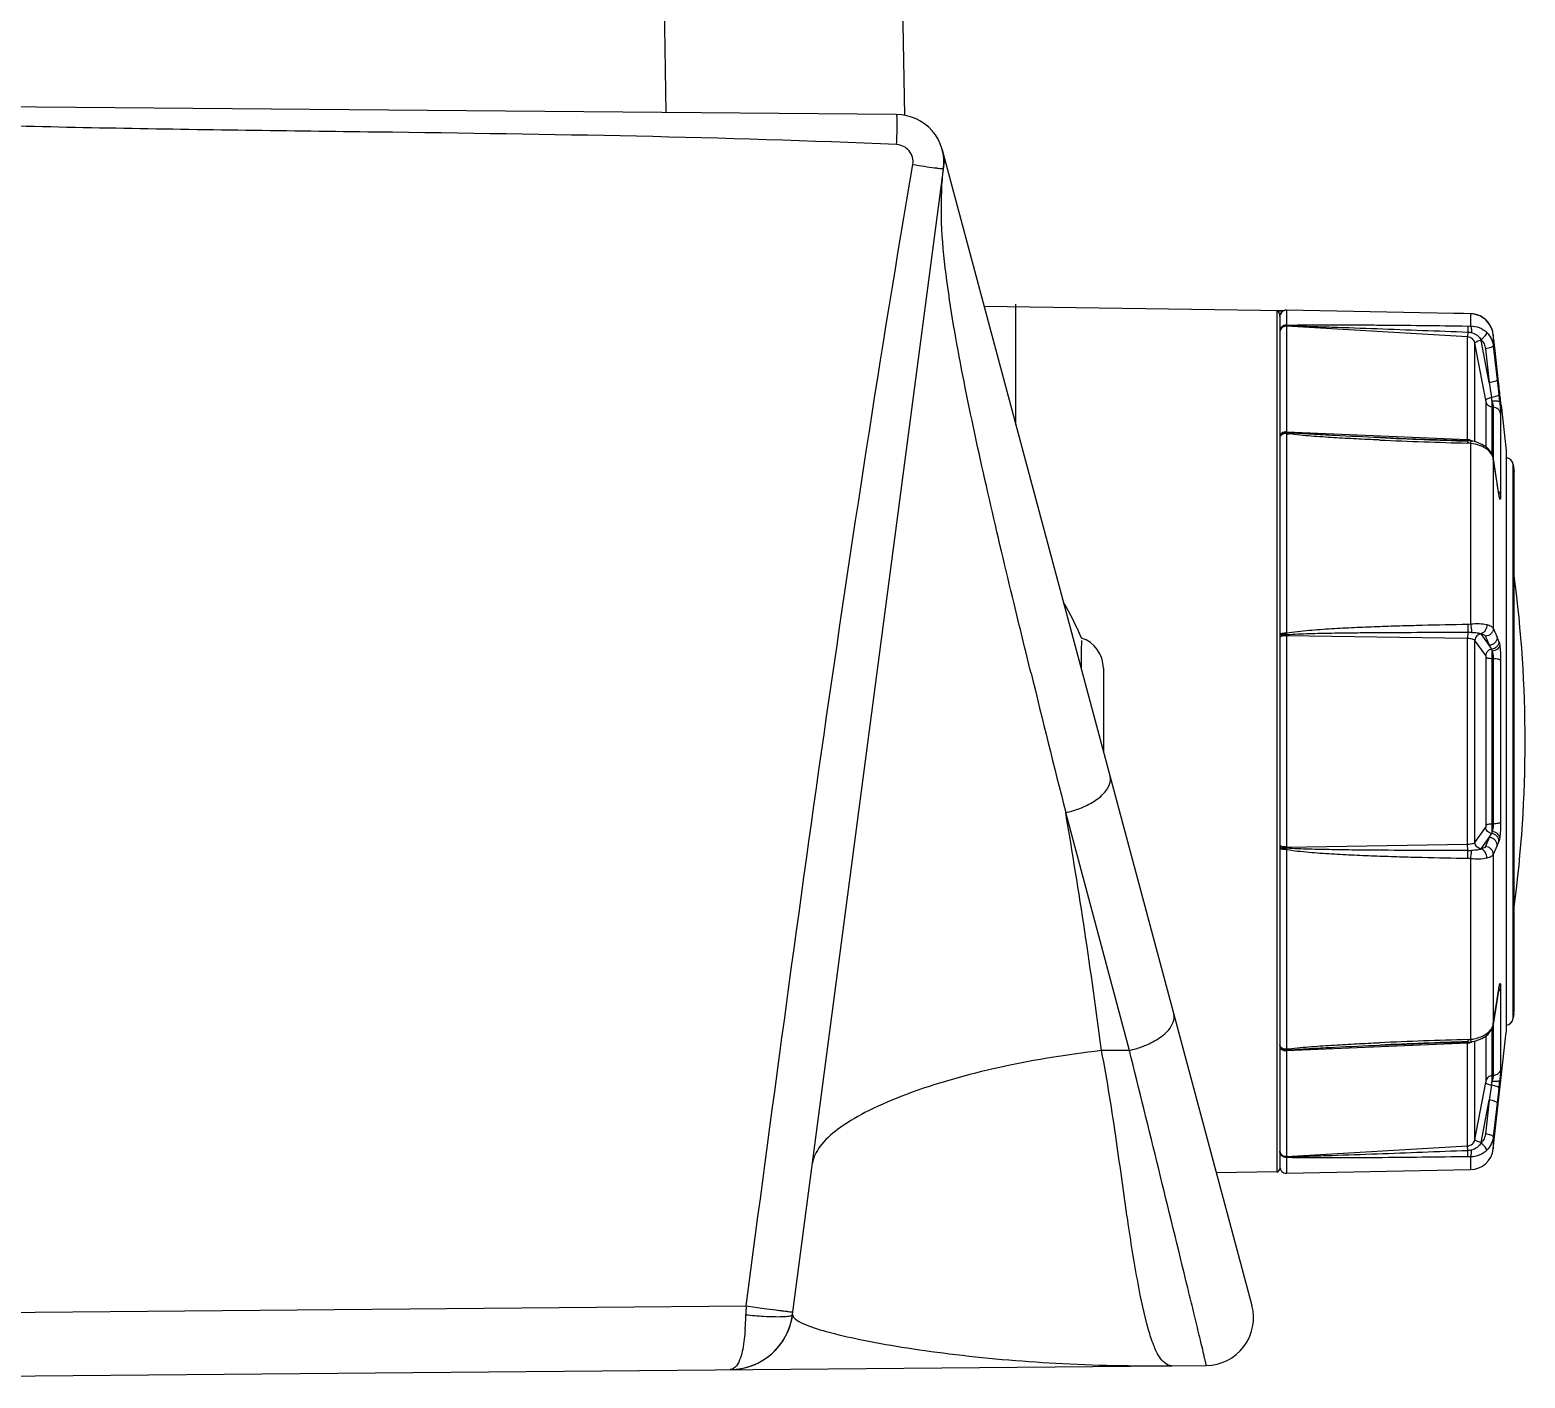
# Model space of a CAD drawing. Header units: millimetres. Extents: x -1319 to 3519, y -1539 to 2345.
# Drawn here: x 2266 to 2360, y -162.7 to -77.9 of the extents above; entities that cross this region are included whole.
import ezdxf

# ---------------------------------------------------------------- set-up
doc = ezdxf.new("R2010")
doc.units = ezdxf.units.MM
doc.header["$LTSCALE"] = 65.395
doc.layers.get('0').update_dxf_attribs({"linetype": 'CONTINUOUS'})

msp = doc.modelspace()

# ---------------------------------------------------------------- linework, layer by layer
at = {"linetype": 'Continuous'}
for p, q in [((2305.852, -76.373), (2305.969, -83.076)), ((2320.852, -76.35), (2320.973, -83.266)), ((2320.481, -83.202), (2254.988, -82.631)), ((2323.353, -85.426), (2342.829, -158.113)), ((2313.94, -158.673), (2323.507, -86.002)), ((2344.814, -95.553), (2325.992, -95.277)), ((2327.988, -102.723), (2327.988, -95.138)), ((2344.389, -95.586), (2344.391, -149.714)), ((2344.588, -95.786), (2344.588, -149.514)), ((2356.581, -95.731), (2344.996, -95.508)), ((2356.581, -95.731), (2344.996, -95.508)), ((2344.996, -95.508), (2344.996, -96.454)), ((2344.996, -95.508), (2344.996, -95.508)), ((2356.116, -95.719), (2355.541, -95.711)), ((2356.116, -95.722), (2356.116, -95.719)), ((2356.85, -95.761), (2356.581, -95.731)), ((2356.581, -95.731), (2356.581, -96.501)), ((2356.581, -95.731), (2356.581, -95.731)), ((2357.03, -95.824), (2356.843, -95.76)), ((2357.222, -95.892), (2356.85, -95.761)), ((2357.547, -96.118), (2357.222, -95.892)), ((2357.491, -96.078), (2357.233, -95.901)), ((2345.012, -96.488), (2345.012, -96.514)), ((2356.398, -97.187), (2345.012, -96.514)), ((2345.012, -96.514), (2345.012, -103.159)), ((2357.8, -96.423), (2357.547, -96.118)), ((2357.962, -96.784), (2357.8, -96.423)), ((2357.994, -96.916), (2357.962, -96.784)), ((2356.398, -103.651), (2356.398, -97.187)), ((2356.859, -103.786), (2356.859, -97.583)), ((2357.547, -101.166), (2356.859, -97.583)), ((2357.762, -100.064), (2357.253, -97.409)), ((2358.014, -97.04), (2357.994, -96.916)), ((2358.014, -97.04), (2358.014, -97.747)), ((2358.126, -98.052), (2358.014, -97.04)), ((2358.014, -97.747), (2358.259, -99.881)), ((2358.068, -97.529), (2358.078, -97.528)), ((2358.171, -98.456), (2358.078, -97.528)), ((2357.517, -97.93), (2357.762, -100.064)), ((2358.237, -99.051), (2358.126, -98.052)), ((2358.346, -100.037), (2358.237, -99.051)), ((2357.762, -100.064), (2357.909, -100.999)), ((2358.259, -99.881), (2358.367, -100.823)), ((2358.354, -100.109), (2358.346, -100.037)), ((2358.383, -100.369), (2358.354, -100.109)), ((2358.391, -100.44), (2358.383, -100.369)), ((2358.418, -100.681), (2358.391, -100.44)), ((2357.565, -104.115), (2357.565, -101.29)), ((2358.433, -100.812), (2358.418, -100.681)), ((2358.45, -100.954), (2358.433, -100.812)), ((2358.462, -101.064), (2358.45, -100.954)), ((2358.476, -101.18), (2358.462, -101.064)), ((2358.488, -101.284), (2358.476, -101.18)), ((2358.496, -101.348), (2358.488, -101.284)), ((2358.507, -101.441), (2358.496, -101.348)), ((2358.512, -101.487), (2358.507, -101.441)), ((2358.512, -101.487), (2358.828, -104.331)), ((2358.012, -101.608), (2357.933, -101.603)), ((2357.933, -104.588), (2357.933, -101.603)), ((2358.012, -101.608), (2358.012, -104.833)), ((2358.477, -102.034), (2358.477, -107.123)), ((2344.996, -103.264), (2344.996, -115.821)), ((2345.012, -103.159), (2356.398, -103.651)), ((2350.866, -103.675), (2350.817, -103.673)), ((2352.511, -103.591), (2350.872, -103.525)), ((2356.407, -103.872), (2356.412, -103.721)), ((2356.43, -103.72), (2356.412, -103.72)), ((2356.412, -103.721), (2356.412, -103.72)), ((2356.581, -103.887), (2356.581, -115.246)), ((2356.636, -103.739), (2356.636, -103.739)), ((2357.54, -104.093), (2357.539, -104.093)), ((2357.689, -104.219), (2357.539, -104.093)), ((2358.828, -104.331), (2358.828, -140.931)), ((2358.01, -104.824), (2357.982, -104.697)), ((2358.017, -104.863), (2358.01, -104.824)), ((2358.014, -104.864), (2358.011, -104.824)), ((2358.014, -104.864), (2358.014, -115.514)), ((2358.253, -106.387), (2358.014, -104.864)), ((2358.364, -107.073), (2358.017, -104.863)), ((2359.272, -105.22), (2359.311, -105.534)), ((2359.272, -140.042), (2359.272, -105.22)), ((2359.311, -105.534), (2359.318, -105.656)), ((2359.311, -139.727), (2359.311, -105.534)), ((2359.318, -139.605), (2359.318, -105.656)), ((2358.259, -106.426), (2358.253, -106.387)), ((2358.259, -106.426), (2358.256, -106.387)), ((2358.361, -107.074), (2358.259, -106.426)), ((2358.367, -107.113), (2358.361, -107.074)), ((2358.372, -107.124), (2358.364, -107.073)), ((2358.367, -107.113), (2358.364, -107.073)), ((2358.395, -107.234), (2358.395, -107.233)), ((2358.419, -107.357), (2358.395, -107.234)), ((2358.014, -115.514), (2358.259, -116.086)), ((2356.398, -116.166), (2345.012, -115.986)), ((2345.012, -115.986), (2345.012, -129.275)), ((2356.398, -129.095), (2356.398, -116.166)), ((2356.859, -128.985), (2356.859, -116.277)), ((2357.547, -117.237), (2356.859, -116.277)), ((2357.762, -116.584), (2357.253, -115.873)), ((2357.517, -116.012), (2357.762, -116.584)), ((2357.565, -127.904), (2357.565, -117.357)), ((2358.012, -117.436), (2357.933, -117.435)), ((2357.933, -127.827), (2357.933, -117.435)), ((2358.012, -117.436), (2358.012, -127.826)), ((2358.477, -117.541), (2358.477, -127.72)), ((2333.488, -118.031), (2333.488, -123.252)), ((2335.124, -142.068), (2331.118, -127.115)), ((2357.933, -127.827), (2358.012, -127.826)), ((2356.859, -128.985), (2357.547, -128.025)), ((2357.253, -129.389), (2357.762, -128.677)), ((2357.762, -128.677), (2357.517, -129.249)), ((2344.996, -129.441), (2344.996, -141.998)), ((2345.012, -129.275), (2356.398, -129.095)), ((2358.259, -129.176), (2358.014, -129.748)), ((2358.014, -129.748), (2358.014, -140.398)), ((2356.581, -130.016), (2356.581, -141.375)), ((2358.364, -138.188), (2358.01, -140.437)), ((2358.259, -138.835), (2358.361, -138.188)), ((2358.361, -138.188), (2358.367, -138.148)), ((2358.364, -138.188), (2358.375, -138.125)), ((2358.367, -138.148), (2358.364, -138.188)), ((2358.375, -138.125), (2358.387, -138.063)), ((2358.387, -138.063), (2358.391, -138.042)), ((2358.391, -138.042), (2358.395, -138.028)), ((2358.419, -137.904), (2358.395, -138.028)), ((2358.477, -138.138), (2358.477, -143.228)), ((2358.014, -140.398), (2358.253, -138.874)), ((2358.253, -138.874), (2358.259, -138.835)), ((2358.259, -138.835), (2358.256, -138.875)), ((2359.311, -139.727), (2359.272, -140.042)), ((2359.272, -140.042), (2359.311, -139.727)), ((2359.311, -139.727), (2359.318, -139.605)), ((2357.539, -141.168), (2357.681, -141.05)), ((2357.933, -143.659), (2357.933, -140.674)), ((2357.979, -140.575), (2358.01, -140.437)), ((2358.014, -140.398), (2358.011, -140.437)), ((2358.012, -140.429), (2358.012, -143.654)), ((2358.014, -148.263), (2358.828, -140.931)), ((2356.398, -141.61), (2345.012, -142.103)), ((2354.43, -141.602), (2356.412, -141.542)), ((2356.398, -148.074), (2356.398, -141.61)), ((2356.407, -141.39), (2356.412, -141.541)), ((2356.412, -141.541), (2356.412, -141.542)), ((2356.636, -141.523), (2356.636, -141.523)), ((2356.859, -147.679), (2356.859, -141.476)), ((2357.54, -141.168), (2357.539, -141.168)), ((2357.565, -143.972), (2357.565, -141.147)), ((2335.124, -142.068), (2333.37, -142.083)), ((2345.012, -142.103), (2345.012, -148.747)), ((2357.933, -143.659), (2358.012, -143.654)), ((2356.859, -147.679), (2357.547, -144.095)), ((2357.909, -144.263), (2357.762, -145.197)), ((2358.367, -144.438), (2358.259, -145.38)), ((2357.253, -147.853), (2357.762, -145.197)), ((2357.762, -145.197), (2357.517, -147.332)), ((2358.259, -145.38), (2358.014, -147.515)), ((2358.014, -147.515), (2358.014, -148.263)), ((2345.012, -148.747), (2356.398, -148.074)), ((2344.996, -148.807), (2344.996, -149.793)), ((2345.012, -148.747), (2345.012, -148.773)), ((2356.581, -148.76), (2356.581, -149.57)), ((2344.391, -149.714), (2340.594, -149.77)), ((2344.996, -149.793), (2356.581, -149.57)), ((2254.988, -158.631), (2311.011, -158.142)), ((2311.011, -158.142), (2312.141, -158.294)), ((2249.106, -162.682), (2339.957, -161.889))]:
    msp.add_line(p, q, dxfattribs=at)
for points in [[(2356.412, -103.72), (2354.437, -103.659), (2352.511, -103.591)], [(2356.636, -103.739), (2356.586, -103.733), (2356.43, -103.72)], [(2357.54, -104.093), (2357.298, -103.947), (2356.921, -103.799), (2356.636, -103.739)], [(2357.982, -104.697), (2357.87, -104.445), (2357.689, -104.219)], [(2358.395, -107.234), (2358.396, -107.236), (2358.392, -107.222), (2358.384, -107.184), (2358.372, -107.124)], [(2357.681, -141.05), (2357.864, -140.825), (2357.979, -140.575)], [(2350.872, -141.736), (2352.508, -141.67), (2354.43, -141.602)], [(2356.412, -141.542), (2356.576, -141.53), (2356.636, -141.523)], [(2356.636, -141.523), (2356.913, -141.465), (2357.29, -141.319), (2357.54, -141.168)]]:
    msp.add_lwpolyline(points, dxfattribs=at)
for centre, radius, start, end in [((2320.455, -86.202), 3, 352.5, 89.5), ((2344.99, -95.908), 0.402, 162.74177, 179.93418), ((2344.984, -95.907), 0.396, 159.41526, 162.70874), ((2344.987, -95.908), 0.399, 152.95042, 159.40912), ((2344.988, -95.908), 0.4, 88.90705, 157.6473), ((2344.988, -95.909), 0.4, 138.28024, 152.924), ((2344.99, -95.91), 0.402, 130.58136, 138.2426), ((2344.989, -95.909), 0.401, 116.23773, 130.54715), ((2344.988, -95.909), 0.401, 109.08455, 116.21243), ((2344.989, -95.912), 0.404, 90.99036, 109.00729), ((2344.988, -95.904), 0.396, 88.90326, 90.94922), ((2356.087, -97.719), 2, 88.623, 89.16), ((2356.552, -97.207), 1.476, 77.01472, 88.86851), ((2356.554, -97.195), 1.464, 75.14709, 77.00651), ((2356.553, -97.199), 1.468, 67.86364, 75.13791), ((2356.552, -97.201), 1.47, 62.34297, 67.86443), ((2356.554, -97.197), 1.465, 61.36847, 62.33999), ((2356.549, -97.205), 1.475, 50.12136, 61.3517), ((2344.957, -96.899), 0.369, 170.97846, 179.96303), ((2344.965, -96.9), 0.377, 155.8915, 170.98408), ((2356.555, -97.198), 1.466, 47.69542, 50.11169), ((2356.547, -97.205), 1.477, 33.87741, 47.66619), ((2356.555, -97.199), 1.466, 33.10228, 33.85525), ((2356.551, -97.202), 1.471, 20.09189, 33.09985), ((2356.555, -97.2), 1.468, 17.92459, 20.08039), ((2356.543, -97.204), 1.479, 11.2198, 17.92031), ((2356.425, -97.568), 0.842, 10.85821, 12.99056), ((2356.09, -97.728), 1.998, 7.18272, 8.32547), ((2356.087, -97.719), 2, 5.71059, 7.87751), ((2356.098, -97.727), 1.99, 5.71748, 7.18299), ((2341.65, -103.011), 16.383, 6.20936, 7.05606), ((2321.64, -105.038), 36.968, 5.79961, 6.54631), ((2344.827, -103.561), 0.241, 149.53921, 153.20386), ((2346.047, -97.031), 6.321, 260.42527, 261.91243), ((2346.37, -89.375), 13.896, 264.39233, 265.05816), ((2366.95, 270.883), 374.903, 267.54115, 268.38851), ((2387.58, 752.502), 856.814, 267.544641, 267.915312), ((2356.368, -104.356), 0.705, 85.67699, 87.55783), ((2356.37, -104.341), 0.69, 76.82243, 85.72558), ((2357.281, -104.98), 0.742, 9.002, 11.91276), ((2358.776, -105.281), 0.5, 7, 83.86648), ((2360.287, -106.859), 1.935, 191.29801, 191.96409), ((2280.014, -122.631), 80, 352.52774, 7.47226), ((2313.691, -123.938), 20, 22.97845, 30.14845), ((2527.114, -118.407), 195.023, 179.37407, 179.89023), ((2331.488, -118.031), 2, 0, 72.02655), ((2334.902, -117.623), 10.254, 9.59235, 10.1235), ((2338.517, -115.993), 6.496, 0.05615, 0.68877), ((2356.239, -141.931), 26.161, 89.09992, 89.62285), ((2357.158, -115.941), 0.117, 35.6777, 40.80749), ((2297.683, -151.883), 69.681, 30.19636, 30.4359), ((2325.063, -130.332), 36.124, 22.7877, 23.22678), ((4301.79, 367.569), 2031.812, 193.836357, 194.091388), ((2329.843, -121.248), 6.003, 282.25524, 289.89333), ((2297.682, -93.378), 69.682, 329.5641, 329.80364), ((2335.037, -127.662), 10.117, 349.87256, 350.41091), ((2338.521, -129.269), 6.492, 359.31115, 359.94413), ((2356.244, -103.737), 25.754, 270.3734, 270.90459), ((2357.158, -129.321), 0.117, 319.19312, 324.32542), ((2325.065, -114.93), 36.122, 336.77321, 337.21232), ((2360.838, -138.511), 2.496, 169.13491, 169.29316), ((2358.776, -139.981), 0.5, 276.13351, 353), ((2357.281, -140.282), 0.742, 348.08759, 350.998), ((2333.85, -136.201), 6.003, 282.25523, 289.89333), ((2333.903, -136.345), 5.85, 289.88361, 291.02997), ((2344.827, -141.701), 0.241, 206.79615, 210.46088), ((2346.058, -148.301), 6.393, 98.02827, 99.56938), ((2366.938, -515.762), 374.521, 91.61117, 92.4613), ((2387.58, -997.773), 856.824, 92.084691, 92.455361), ((2356.368, -140.906), 0.705, 272.44218, 274.32724), ((2356.37, -140.92), 0.69, 274.27792, 283.23423), ((-2109.536, -1242.186), 4578.784, 13.709688, 13.902147), ((2346.158, -153.677), 11.677, 95.37637, 95.63318), ((2346.512, -157.458), 15.474, 94.93259, 95.36733), ((2341.638, -142.249), 16.395, 352.94424, 353.79032), ((2321.374, -140.195), 37.236, 353.45638, 354.19771), ((2344.956, -148.363), 0.368, 180.02924, 187.95395), ((2344.966, -148.361), 0.378, 187.96203, 204.10399), ((2356.553, -148.101), 1.47, 271.1, 353.66101), ((2356.425, -147.694), 0.842, 347.00987, 349.14293), ((2344.388, -149.514), 0.2, 270.84, 360), ((2344.988, -149.393), 0.4, 180, 271.1), ((2309.974, -158.151), 4, 270.50067, 352.50041), ((2293.046, -158.342), 17.955, 355.83038, 358.86259), ((2409.654, -160.85), 98.68, 178.4277, 178.75093), ((2313.527, -134.805), 24.027, 263.9555, 266.63222), ((2309.974, -158.151), 4, 325.63324, 352.49955), ((1705.913, -312.205), 651.632, 13.509169, 13.627901), ((2339.931, -158.889), 3, 270.5, 15), ((2309.974, -158.151), 4, 299.1408, 323.85089), ((2309.974, -158.151), 4, 270.49445, 296.87306)]:
    msp.add_arc(centre, radius, start, end, dxfattribs=at)
for points, knots in [([(2320.481, -85.095), (2309.574, -84.605), (2293.194, -84.368), (2271.36, -84.104), (2260.444, -83.826), (2254.988, -83.648)], [0, 0, 0, 0, 0.499991, 0.749995, 1, 1, 1, 1]), ([(2320.481, -85.095), (2320.492, -84.854), (2320.508, -84.409), (2320.519, -83.88), (2320.514, -83.545), (2320.512, -83.361), (2320.497, -83.275), (2320.494, -83.202), (2320.481, -83.202)], [0, 0, 0, 0, 0.381876, 0.705599, 0.829649, 0.922064, 0.979158, 1, 1, 1, 1]), ([(2321.501, -86.338), (2321.551, -86.048), (2321.38, -85.395), (2320.775, -85.108), (2320.481, -85.095)], [0, 0, 0, 0, 0.499548, 1, 1, 1, 1]), ([(2311.011, -158.142), (2312.605, -146.152), (2315.797, -122.174), (2319.47, -98.261), (2321.501, -86.338)], [0, 0, 0, 0, 0.500004, 1, 1, 1, 1]), ([(2321.501, -86.338), (2321.746, -86.379), (2322.198, -86.452), (2322.736, -86.534), (2323.077, -86.574), (2323.266, -86.6), (2323.352, -86.594), (2323.427, -86.607), (2323.429, -86.594)], [0, 0, 0, 0, 0.382833, 0.706694, 0.830644, 0.922895, 0.979754, 1, 1, 1, 1]), ([(2324.881, -100.791), (2324.455, -98.689), (2323.671, -94.462), (2323.221, -90.149), (2323.315, -87.991)], [0, 0, 0, 0, 0.498302, 1, 1, 1, 1]), ([(2344.588, -95.786), (2344.588, -95.735), (2344.545, -95.629), (2344.439, -95.587), (2344.388, -95.587)], [0, 0, 0, 0, 0.499676, 1, 1, 1, 1]), ([(2344.8, -95.562), (2344.738, -95.562), (2344.631, -95.562), (2344.502, -95.566), (2344.426, -95.571), (2344.397, -95.578), (2344.389, -95.584), (2344.389, -95.586)], [0, 0, 0, 0, 0.448555, 0.769137, 0.94464, 0.981385, 1, 1, 1, 1]), ([(2344.588, -95.786), (2344.588, -95.784), (2344.601, -95.79), (2344.604, -95.794), (2344.609, -95.797)], [0, 0, 0, 0, 0.225689, 1, 1, 1, 1]), ([(2344.996, -96.454), (2344.943, -96.453), (2344.837, -96.471), (2344.701, -96.556), (2344.61, -96.685), (2344.588, -96.789), (2344.588, -96.839)], [0, 0, 0, 0, 0.25425, 0.506075, 0.754329, 1, 1, 1, 1]), ([(2345.012, -96.488), (2344.908, -96.483), (2344.741, -96.534), (2344.612, -96.697), (2344.588, -96.798), (2344.588, -96.846)], [0, 0, 0, 0, 0.51365, 0.760914, 1, 1, 1, 1]), ([(2345.012, -96.514), (2344.932, -96.51), (2344.767, -96.548), (2344.653, -96.674), (2344.621, -96.746)], [0, 0, 0, 0, 0.50497, 1, 1, 1, 1]), ([(2344.996, -96.454), (2345.231, -96.444), (2345.703, -96.436), (2346.65, -96.426), (2347.837, -96.425), (2349.264, -96.43), (2351.168, -96.443), (2353.549, -96.466), (2355.455, -96.49), (2356.407, -96.503)], [0, 0, 0, 0, 0.061822, 0.124085, 0.248955, 0.374003, 0.499133, 0.749521, 1, 1, 1, 1]), ([(2344.996, -96.454), (2344.997, -96.456), (2345.004, -96.467), (2345.009, -96.479), (2345.012, -96.488)], [0, 0, 0, 0, 0.212298, 1, 1, 1, 1]), ([(2345.012, -96.488), (2345.486, -96.495), (2346.436, -96.524), (2348.335, -96.585), (2350.71, -96.669), (2353.561, -96.775), (2355.461, -96.848), (2356.412, -96.885)], [0, 0, 0, 0, 0.124785, 0.24975, 0.499787, 0.74988, 1, 1, 1, 1]), ([(2356.407, -96.503), (2356.411, -96.549), (2356.412, -96.676), (2356.412, -96.804), (2356.412, -96.885)], [0, 0, 0, 0, 0.362351, 1, 1, 1, 1]), ([(2356.581, -96.501), (2356.768, -96.5), (2357.148, -96.567), (2357.471, -96.778), (2357.604, -96.909)], [0, 0, 0, 0, 0.501193, 1, 1, 1, 1]), ([(2356.581, -96.501), (2356.592, -96.519), (2356.609, -96.57), (2356.628, -96.662), (2356.642, -96.784), (2356.648, -96.873), (2356.65, -96.921)], [0, 0, 0, 0, 0.144591, 0.371872, 0.665461, 1, 1, 1, 1]), ([(2356.412, -96.885), (2356.41, -96.919), (2356.405, -97.02), (2356.398, -97.12), (2356.398, -97.187)], [0, 0, 0, 0, 0.337169, 1, 1, 1, 1]), ([(2356.859, -97.583), (2356.839, -97.478), (2356.722, -97.277), (2356.506, -97.193), (2356.398, -97.187)], [0, 0, 0, 0, 0.495205, 1, 1, 1, 1]), ([(2356.65, -96.921), (2356.775, -96.952), (2357.012, -97.067), (2357.185, -97.267), (2357.246, -97.378)], [0, 0, 0, 0, 0.502747, 1, 1, 1, 1]), ([(2357.253, -97.409), (2357.202, -97.418), (2357.108, -97.439), (2356.984, -97.482), (2356.901, -97.523), (2356.859, -97.564), (2356.859, -97.583)], [0, 0, 0, 0, 0.348988, 0.655005, 0.877402, 1, 1, 1, 1]), ([(2357.604, -96.909), (2357.604, -96.92), (2357.597, -96.946), (2357.565, -97.012), (2357.494, -97.112), (2357.382, -97.243), (2357.294, -97.333), (2357.246, -97.378)], [0, 0, 0, 0, 0.053281, 0.1331, 0.366099, 0.669943, 1, 1, 1, 1]), ([(2357.246, -97.378), (2357.32, -97.452), (2357.445, -97.623), (2357.505, -97.827), (2357.517, -97.93)], [0, 0, 0, 0, 0.502236, 1, 1, 1, 1]), ([(2358.014, -97.747), (2358.014, -97.769), (2357.961, -97.819), (2357.856, -97.861), (2357.699, -97.905), (2357.58, -97.923), (2357.517, -97.93)], [0, 0, 0, 0, 0.119843, 0.34005, 0.646964, 1, 1, 1, 1]), ([(2357.604, -96.909), (2357.716, -97.021), (2357.905, -97.282), (2357.996, -97.591), (2358.014, -97.747)], [0, 0, 0, 0, 0.50211, 1, 1, 1, 1]), ([(2358.259, -99.881), (2358.259, -99.903), (2358.206, -99.953), (2358.101, -99.996), (2357.944, -100.04), (2357.826, -100.057), (2357.762, -100.064)], [0, 0, 0, 0, 0.119815, 0.340008, 0.646935, 1, 1, 1, 1]), ([(2328.935, -118.338), (2328.576, -116.877), (2327.155, -111.045), (2325.776, -105.2), (2324.881, -100.791)], [0, 0, 0, 0, 0.250651, 1, 1, 1, 1]), ([(2357.909, -100.999), (2357.862, -101.008), (2357.775, -101.029), (2357.66, -101.071), (2357.584, -101.111), (2357.547, -101.15), (2357.547, -101.166)], [0, 0, 0, 0, 0.352705, 0.656909, 0.876782, 1, 1, 1, 1]), ([(2357.565, -101.29), (2357.565, -101.273), (2357.558, -101.232), (2357.552, -101.191), (2357.547, -101.166)], [0, 0, 0, 0, 0.388236, 1, 1, 1, 1]), ([(2357.933, -101.603), (2357.847, -101.598), (2357.675, -101.532), (2357.581, -101.372), (2357.565, -101.29)], [0, 0, 0, 0, 0.50622, 1, 1, 1, 1]), ([(2358.367, -100.823), (2358.367, -100.843), (2358.32, -100.89), (2358.224, -100.93), (2358.079, -100.973), (2357.969, -100.991), (2357.909, -100.999)], [0, 0, 0, 0, 0.119317, 0.336853, 0.642427, 1, 1, 1, 1]), ([(2357.933, -101.603), (2357.933, -101.585), (2357.934, -101.464), (2357.936, -101.343), (2357.937, -101.239)], [0, 0, 0, 0, 0.145569, 1, 1, 1, 1]), ([(2358.419, -101.302), (2358.415, -101.283), (2358.357, -101.252), (2358.257, -101.236), (2358.107, -101.228), (2357.997, -101.234), (2357.937, -101.239)], [0, 0, 0, 0, 0.114317, 0.331407, 0.63898, 1, 1, 1, 1]), ([(2357.937, -101.239), (2357.957, -101.315), (2357.982, -101.42), (2358.005, -101.543), (2358.012, -101.589), (2358.012, -101.608)], [0, 0, 0, 0, 0.626153, 0.854543, 1, 1, 1, 1]), ([(2358.419, -101.302), (2358.434, -101.455), (2358.456, -101.698), (2358.477, -101.942), (2358.477, -102.034)], [0, 0, 0, 0, 0.627728, 1, 1, 1, 1]), ([(2358.477, -102.034), (2358.465, -101.924), (2358.352, -101.705), (2358.125, -101.614), (2358.012, -101.608)], [0, 0, 0, 0, 0.493441, 1, 1, 1, 1]), ([(2345.012, -103.159), (2344.959, -103.156), (2344.854, -103.167), (2344.714, -103.225), (2344.614, -103.321), (2344.588, -103.406), (2344.588, -103.445)], [0, 0, 0, 0, 0.286048, 0.553714, 0.789846, 1, 1, 1, 1]), ([(2345.012, -103.204), (2344.924, -103.2), (2344.75, -103.236), (2344.627, -103.373), (2344.602, -103.449)], [0, 0, 0, 0, 0.526088, 1, 1, 1, 1]), ([(2344.996, -103.264), (2344.919, -103.263), (2344.774, -103.288), (2344.653, -103.382), (2344.619, -103.439)], [0, 0, 0, 0, 0.538021, 1, 1, 1, 1]), ([(2345.012, -103.204), (2345.011, -103.209), (2345.005, -103.229), (2345, -103.248), (2344.996, -103.264)], [0, 0, 0, 0, 0.228411, 1, 1, 1, 1]), ([(2345.012, -103.159), (2345.012, -103.163), (2345.012, -103.178), (2345.012, -103.193), (2345.012, -103.204)], [0, 0, 0, 0, 0.270921, 1, 1, 1, 1]), ([(2350.817, -103.673), (2350.344, -103.652), (2349.399, -103.608), (2347.982, -103.53), (2346.802, -103.453), (2345.861, -103.373), (2345.391, -103.322), (2345.158, -103.289)], [0, 0, 0, 0, 0.250225, 0.500403, 0.750461, 0.875373, 1, 1, 1, 1]), ([(2350.872, -103.525), (2349.922, -103.484), (2348.496, -103.42), (2346.596, -103.318), (2345.647, -103.261), (2345.173, -103.219)], [0, 0, 0, 0, 0.49999, 0.750004, 1, 1, 1, 1]), ([(2356.399, -103.723), (2356.399, -103.718), (2356.398, -103.694), (2356.398, -103.67), (2356.398, -103.651)], [0, 0, 0, 0, 0.208816, 1, 1, 1, 1]), ([(2356.527, -103.669), (2356.546, -103.673), (2356.615, -103.693), (2356.681, -103.724), (2356.724, -103.755)], [0, 0, 0, 0, 0.261802, 1, 1, 1, 1]), ([(2356.581, -103.887), (2356.586, -103.865), (2356.595, -103.829), (2356.61, -103.781), (2356.62, -103.754), (2356.632, -103.738), (2356.636, -103.739)], [0, 0, 0, 0, 0.406204, 0.71408, 0.910526, 1, 1, 1, 1]), ([(2357.367, -104.113), (2357.308, -104.083), (2357.058, -103.972), (2356.787, -103.906), (2356.581, -103.887)], [0, 0, 0, 0, 0.242737, 1, 1, 1, 1]), ([(2357.604, -104.256), (2357.585, -104.243), (2357.51, -104.191), (2357.429, -104.145), (2357.367, -104.113)], [0, 0, 0, 0, 0.24226, 1, 1, 1, 1]), ([(2357.604, -104.256), (2357.604, -104.223), (2357.598, -104.162), (2357.561, -104.109), (2357.54, -104.093)], [0, 0, 0, 0, 0.548981, 1, 1, 1, 1]), ([(2357.942, -104.641), (2357.924, -104.605), (2357.838, -104.456), (2357.71, -104.332), (2357.604, -104.256)], [0, 0, 0, 0, 0.236697, 1, 1, 1, 1]), ([(2358.428, -107.003), (2358.423, -106.994), (2358.398, -106.961), (2358.367, -106.932), (2358.342, -106.913)], [0, 0, 0, 0, 0.241338, 1, 1, 1, 1]), ([(2358.389, -107.238), (2358.387, -107.229), (2358.379, -107.187), (2358.372, -107.146), (2358.367, -107.113)], [0, 0, 0, 0, 0.227191, 1, 1, 1, 1]), ([(2358.477, -107.123), (2358.472, -107.091), (2358.458, -107.049), (2358.435, -107.012), (2358.428, -107.003)], [0, 0, 0, 0, 0.740778, 1, 1, 1, 1]), ([(2358.477, -107.123), (2358.477, -107.138), (2358.477, -107.189), (2358.476, -107.241), (2358.473, -107.278)], [0, 0, 0, 0, 0.282666, 1, 1, 1, 1]), ([(2358.419, -107.357), (2358.417, -107.351), (2358.407, -107.319), (2358.399, -107.287), (2358.394, -107.261)], [0, 0, 0, 0, 0.19993, 1, 1, 1, 1]), ([(2358.473, -107.278), (2358.472, -107.292), (2358.47, -107.318), (2358.466, -107.352), (2358.46, -107.377), (2358.456, -107.393), (2358.446, -107.402), (2358.434, -107.394), (2358.427, -107.379), (2358.422, -107.365), (2358.419, -107.357)], [0, 0, 0, 0, 0.240649, 0.431514, 0.571846, 0.66278, 0.713354, 0.765468, 0.858585, 1, 1, 1, 1]), ([(2344.996, -115.821), (2345.228, -115.772), (2345.701, -115.709), (2346.411, -115.639), (2347.124, -115.584), (2348.074, -115.522), (2349.264, -115.46), (2350.692, -115.402), (2352.12, -115.355), (2354.025, -115.304), (2355.454, -115.277), (2356.407, -115.262)], [0, 0, 0, 0, 0.06241, 0.124878, 0.187364, 0.249858, 0.37486, 0.499876, 0.624899, 0.749929, 1, 1, 1, 1]), ([(2356.407, -115.262), (2356.408, -115.308), (2356.411, -115.477), (2356.413, -115.647), (2356.412, -115.771)], [0, 0, 0, 0, 0.270756, 1, 1, 1, 1]), ([(2356.581, -115.246), (2356.765, -115.227), (2357.107, -115.206), (2357.451, -115.243), (2357.604, -115.284)], [0, 0, 0, 0, 0.539321, 1, 1, 1, 1]), ([(2356.581, -115.246), (2356.597, -115.342), (2356.624, -115.518), (2356.645, -115.694), (2356.65, -115.774)], [0, 0, 0, 0, 0.551648, 1, 1, 1, 1]), ([(2357.604, -115.284), (2357.605, -115.413), (2357.543, -115.653), (2357.352, -115.837), (2357.246, -115.864)], [0, 0, 0, 0, 0.539865, 1, 1, 1, 1]), ([(2358.014, -115.514), (2358.014, -115.577), (2357.987, -115.706), (2357.877, -115.87), (2357.712, -115.981), (2357.582, -116.01), (2357.517, -116.012)], [0, 0, 0, 0, 0.245733, 0.495338, 0.74766, 1, 1, 1, 1]), ([(2357.604, -115.284), (2357.699, -115.31), (2357.828, -115.353), (2357.963, -115.441), (2358.003, -115.49), (2358.014, -115.514)], [0, 0, 0, 0, 0.617769, 0.835974, 1, 1, 1, 1]), ([(2344.996, -115.821), (2344.899, -115.82), (2344.784, -115.827), (2344.66, -115.863), (2344.617, -115.881), (2344.588, -115.905), (2344.588, -115.921)], [0, 0, 0, 0, 0.666702, 0.789048, 0.88521, 1, 1, 1, 1]), ([(2344.589, -115.939), (2344.589, -115.939), (2344.588, -115.94), (2344.588, -115.94), (2344.588, -115.941)], [0, 0, 0, 0, 0.552987, 1, 1, 1, 1]), ([(2345.012, -115.986), (2344.959, -115.986), (2344.859, -115.989), (2344.741, -116.004), (2344.664, -116.026), (2344.619, -116.043), (2344.588, -116.067), (2344.588, -116.084)], [0, 0, 0, 0, 0.356818, 0.667242, 0.790372, 0.886938, 1, 1, 1, 1]), ([(2345.012, -115.915), (2344.961, -115.914), (2344.865, -115.915), (2344.751, -115.919), (2344.675, -115.924), (2344.634, -115.928), (2344.607, -115.933), (2344.592, -115.936), (2344.589, -115.939)], [0, 0, 0, 0, 0.362066, 0.678377, 0.803978, 0.901573, 0.967407, 1, 1, 1, 1]), ([(2345.012, -115.915), (2345.249, -115.895), (2345.723, -115.872), (2346.672, -115.839), (2347.86, -115.814), (2349.285, -115.794), (2351.185, -115.778), (2353.561, -115.768), (2355.461, -115.769), (2356.412, -115.771)], [0, 0, 0, 0, 0.062459, 0.124941, 0.249925, 0.374924, 0.499931, 0.749959, 1, 1, 1, 1]), ([(2356.412, -115.771), (2356.409, -115.798), (2356.401, -115.93), (2356.398, -116.062), (2356.398, -116.166)], [0, 0, 0, 0, 0.208912, 1, 1, 1, 1]), ([(2356.859, -116.277), (2356.846, -116.257), (2356.791, -116.226), (2356.689, -116.195), (2356.553, -116.173), (2356.452, -116.167), (2356.398, -116.166)], [0, 0, 0, 0, 0.145629, 0.372358, 0.666265, 1, 1, 1, 1]), ([(2356.65, -115.774), (2356.766, -115.775), (2356.967, -115.786), (2357.169, -115.827), (2357.246, -115.864)], [0, 0, 0, 0, 0.574473, 1, 1, 1, 1]), ([(2357.253, -115.873), (2357.151, -115.877), (2356.946, -115.969), (2356.86, -116.176), (2356.859, -116.277)], [0, 0, 0, 0, 0.50321, 1, 1, 1, 1]), ([(2357.246, -115.864), (2357.309, -115.881), (2357.406, -115.912), (2357.501, -115.976), (2357.517, -116.012)], [0, 0, 0, 0, 0.622672, 1, 1, 1, 1]), ([(2358.259, -116.086), (2358.259, -116.149), (2358.233, -116.278), (2358.122, -116.441), (2357.958, -116.553), (2357.827, -116.582), (2357.762, -116.584)], [0, 0, 0, 0, 0.245733, 0.495336, 0.747659, 1, 1, 1, 1]), ([(2358.367, -116.341), (2358.367, -116.46), (2358.268, -116.707), (2358.03, -116.823), (2357.909, -116.836)], [0, 0, 0, 0, 0.494548, 1, 1, 1, 1]), ([(2358.419, -116.575), (2358.416, -116.622), (2358.382, -116.72), (2358.271, -116.838), (2358.117, -116.921), (2357.998, -116.948), (2357.937, -116.953)], [0, 0, 0, 0, 0.213683, 0.453562, 0.719746, 1, 1, 1, 1]), ([(2358.367, -116.341), (2358.38, -116.37), (2358.399, -116.448), (2358.412, -116.527), (2358.419, -116.575)], [0, 0, 0, 0, 0.396549, 1, 1, 1, 1]), ([(2358.419, -116.575), (2358.44, -116.722), (2358.467, -117.044), (2358.477, -117.367), (2358.477, -117.541)], [0, 0, 0, 0, 0.460261, 1, 1, 1, 1]), ([(2357.909, -116.836), (2357.813, -116.848), (2357.625, -116.944), (2357.547, -117.141), (2357.547, -117.237)], [0, 0, 0, 0, 0.503686, 1, 1, 1, 1]), ([(2357.565, -117.357), (2357.565, -117.332), (2357.561, -117.292), (2357.556, -117.25), (2357.547, -117.237)], [0, 0, 0, 0, 0.616863, 1, 1, 1, 1]), ([(2357.933, -117.435), (2357.891, -117.434), (2357.81, -117.43), (2357.701, -117.415), (2357.621, -117.393), (2357.576, -117.371), (2357.565, -117.357)], [0, 0, 0, 0, 0.33659, 0.632831, 0.859078, 1, 1, 1, 1]), ([(2357.909, -116.836), (2357.912, -116.842), (2357.925, -116.88), (2357.932, -116.92), (2357.937, -116.953)], [0, 0, 0, 0, 0.171944, 1, 1, 1, 1]), ([(2357.933, -117.435), (2357.933, -117.391), (2357.934, -117.231), (2357.935, -117.07), (2357.937, -116.953)], [0, 0, 0, 0, 0.27066, 1, 1, 1, 1]), ([(2357.937, -116.953), (2357.963, -117.024), (2357.998, -117.185), (2358.012, -117.348), (2358.012, -117.436)], [0, 0, 0, 0, 0.460891, 1, 1, 1, 1]), ([(2358.477, -117.541), (2358.468, -117.522), (2358.414, -117.491), (2358.314, -117.463), (2358.173, -117.442), (2358.068, -117.437), (2358.012, -117.436)], [0, 0, 0, 0, 0.12921, 0.351558, 0.652477, 1, 1, 1, 1]), ([(2331.886, -126.894), (2332.199, -126.78), (2332.772, -126.51), (2333.586, -125.941), (2334.014, -125.213), (2333.911, -124.829)], [0, 0, 0, 0, 0.326728, 0.61027, 1, 1, 1, 1]), ([(2357.547, -128.025), (2357.556, -128.012), (2357.561, -127.969), (2357.565, -127.929), (2357.565, -127.904)], [0, 0, 0, 0, 0.383137, 1, 1, 1, 1]), ([(2357.933, -127.827), (2357.891, -127.828), (2357.81, -127.832), (2357.701, -127.847), (2357.621, -127.868), (2357.576, -127.89), (2357.565, -127.904)], [0, 0, 0, 0, 0.336589, 0.63283, 0.859077, 1, 1, 1, 1]), ([(2357.937, -128.308), (2357.936, -128.274), (2357.934, -128.114), (2357.934, -127.953), (2357.933, -127.827)], [0, 0, 0, 0, 0.211568, 1, 1, 1, 1]), ([(2358.012, -127.826), (2358.012, -127.914), (2357.998, -128.077), (2357.963, -128.238), (2357.937, -128.308)], [0, 0, 0, 0, 0.539109, 1, 1, 1, 1]), ([(2358.477, -127.72), (2358.468, -127.739), (2358.414, -127.77), (2358.314, -127.798), (2358.173, -127.819), (2358.068, -127.825), (2358.012, -127.826)], [0, 0, 0, 0, 0.12921, 0.351558, 0.652477, 1, 1, 1, 1]), ([(2358.477, -127.72), (2358.477, -127.895), (2358.467, -128.217), (2358.44, -128.539), (2358.419, -128.686)], [0, 0, 0, 0, 0.53974, 1, 1, 1, 1]), ([(2357.909, -128.426), (2357.813, -128.414), (2357.625, -128.317), (2357.547, -128.12), (2357.547, -128.025)], [0, 0, 0, 0, 0.503689, 1, 1, 1, 1]), ([(2358.259, -129.176), (2358.259, -129.112), (2358.233, -128.983), (2358.122, -128.82), (2357.958, -128.708), (2357.827, -128.679), (2357.762, -128.677)], [0, 0, 0, 0, 0.245733, 0.495336, 0.747659, 1, 1, 1, 1]), ([(2357.937, -128.308), (2357.935, -128.321), (2357.928, -128.361), (2357.92, -128.401), (2357.909, -128.426)], [0, 0, 0, 0, 0.325403, 1, 1, 1, 1]), ([(2358.367, -128.921), (2358.367, -128.802), (2358.268, -128.554), (2358.03, -128.439), (2357.909, -128.426)], [0, 0, 0, 0, 0.49454, 1, 1, 1, 1]), ([(2358.419, -128.686), (2358.416, -128.639), (2358.382, -128.541), (2358.271, -128.424), (2358.117, -128.34), (2357.998, -128.314), (2357.937, -128.308)], [0, 0, 0, 0, 0.213674, 0.453552, 0.71974, 1, 1, 1, 1]), ([(2358.419, -128.686), (2358.412, -128.734), (2358.399, -128.813), (2358.379, -128.892), (2358.367, -128.921)], [0, 0, 0, 0, 0.603443, 1, 1, 1, 1]), ([(2345.012, -129.275), (2344.959, -129.276), (2344.859, -129.272), (2344.741, -129.257), (2344.664, -129.236), (2344.619, -129.218), (2344.588, -129.194), (2344.588, -129.177)], [0, 0, 0, 0, 0.356818, 0.667242, 0.790372, 0.886938, 1, 1, 1, 1]), ([(2344.589, -129.323), (2344.589, -129.322), (2344.588, -129.322), (2344.588, -129.321), (2344.588, -129.321)], [0, 0, 0, 0, 0.553054, 1, 1, 1, 1]), ([(2344.996, -129.441), (2344.899, -129.441), (2344.784, -129.435), (2344.66, -129.398), (2344.617, -129.381), (2344.588, -129.357), (2344.588, -129.34)], [0, 0, 0, 0, 0.666702, 0.789048, 0.88521, 1, 1, 1, 1]), ([(2345.012, -129.347), (2344.961, -129.347), (2344.865, -129.346), (2344.751, -129.342), (2344.675, -129.337), (2344.634, -129.333), (2344.607, -129.329), (2344.592, -129.326), (2344.589, -129.323)], [0, 0, 0, 0, 0.362054, 0.678358, 0.803959, 0.901559, 0.967399, 1, 1, 1, 1]), ([(2356.407, -130), (2355.454, -129.985), (2354.025, -129.957), (2352.12, -129.906), (2350.692, -129.859), (2349.264, -129.801), (2348.074, -129.74), (2347.124, -129.678), (2346.411, -129.623), (2345.701, -129.552), (2345.228, -129.49), (2344.996, -129.441)], [0, 0, 0, 0, 0.250071, 0.375101, 0.500124, 0.62514, 0.750142, 0.812636, 0.875122, 0.93759, 1, 1, 1, 1]), ([(2356.412, -129.491), (2355.461, -129.492), (2353.561, -129.493), (2351.185, -129.484), (2349.285, -129.467), (2347.86, -129.447), (2346.672, -129.422), (2345.723, -129.39), (2345.249, -129.367), (2345.012, -129.347)], [0, 0, 0, 0, 0.250041, 0.500069, 0.625076, 0.750075, 0.875059, 0.937541, 1, 1, 1, 1]), ([(2356.398, -129.095), (2356.452, -129.094), (2356.553, -129.088), (2356.689, -129.066), (2356.791, -129.036), (2356.846, -129.004), (2356.859, -128.985)], [0, 0, 0, 0, 0.333726, 0.627637, 0.854367, 1, 1, 1, 1]), ([(2356.412, -129.491), (2356.409, -129.463), (2356.401, -129.331), (2356.398, -129.199), (2356.398, -129.095)], [0, 0, 0, 0, 0.208904, 1, 1, 1, 1]), ([(2356.407, -130), (2356.408, -129.954), (2356.411, -129.784), (2356.413, -129.614), (2356.412, -129.491)], [0, 0, 0, 0, 0.270742, 1, 1, 1, 1]), ([(2356.581, -130.016), (2356.597, -129.919), (2356.624, -129.744), (2356.645, -129.567), (2356.65, -129.488)], [0, 0, 0, 0, 0.551648, 1, 1, 1, 1]), ([(2357.246, -129.397), (2357.169, -129.435), (2356.967, -129.475), (2356.766, -129.486), (2356.65, -129.488)], [0, 0, 0, 0, 0.425513, 1, 1, 1, 1]), ([(2357.253, -129.389), (2357.151, -129.384), (2356.946, -129.293), (2356.86, -129.085), (2356.859, -128.985)], [0, 0, 0, 0, 0.50321, 1, 1, 1, 1]), ([(2357.517, -129.249), (2357.501, -129.286), (2357.406, -129.349), (2357.309, -129.38), (2357.246, -129.397)], [0, 0, 0, 0, 0.377328, 1, 1, 1, 1]), ([(2357.604, -129.977), (2357.605, -129.848), (2357.543, -129.608), (2357.352, -129.424), (2357.246, -129.397)], [0, 0, 0, 0, 0.539868, 1, 1, 1, 1]), ([(2358.014, -129.748), (2358.014, -129.684), (2357.987, -129.555), (2357.877, -129.392), (2357.712, -129.28), (2357.582, -129.251), (2357.517, -129.249)], [0, 0, 0, 0, 0.245733, 0.495338, 0.747659, 1, 1, 1, 1]), ([(2358.014, -129.748), (2358.003, -129.772), (2357.963, -129.821), (2357.828, -129.909), (2357.699, -129.951), (2357.604, -129.977)], [0, 0, 0, 0, 0.164026, 0.382231, 1, 1, 1, 1]), ([(2357.604, -129.977), (2357.451, -130.018), (2357.107, -130.056), (2356.765, -130.035), (2356.581, -130.016)], [0, 0, 0, 0, 0.460681, 1, 1, 1, 1]), ([(2358.428, -138.259), (2358.423, -138.267), (2358.398, -138.3), (2358.367, -138.329), (2358.342, -138.348)], [0, 0, 0, 0, 0.241338, 1, 1, 1, 1]), ([(2358.367, -138.148), (2358.369, -138.139), (2358.374, -138.105), (2358.38, -138.072), (2358.385, -138.047)], [0, 0, 0, 0, 0.266887, 1, 1, 1, 1]), ([(2358.386, -138.04), (2358.387, -138.033), (2358.392, -138.007), (2358.398, -137.982), (2358.402, -137.963)], [0, 0, 0, 0, 0.273426, 1, 1, 1, 1]), ([(2358.402, -137.963), (2358.404, -137.957), (2358.409, -137.938), (2358.414, -137.918), (2358.419, -137.904)], [0, 0, 0, 0, 0.286791, 1, 1, 1, 1]), ([(2358.419, -137.904), (2358.422, -137.896), (2358.427, -137.883), (2358.434, -137.868), (2358.446, -137.859), (2358.456, -137.869), (2358.46, -137.884), (2358.466, -137.909), (2358.47, -137.943), (2358.472, -137.969), (2358.473, -137.983)], [0, 0, 0, 0, 0.141611, 0.234874, 0.287095, 0.337638, 0.428465, 0.568676, 0.75943, 1, 1, 1, 1]), ([(2358.477, -138.138), (2358.472, -138.17), (2358.458, -138.212), (2358.435, -138.25), (2358.428, -138.259)], [0, 0, 0, 0, 0.740778, 1, 1, 1, 1]), ([(2358.473, -137.983), (2358.474, -137.995), (2358.477, -138.046), (2358.477, -138.098), (2358.477, -138.138)], [0, 0, 0, 0, 0.215966, 1, 1, 1, 1]), ([(2337.253, -141.103), (2337.376, -141.003), (2337.74, -140.669), (2338.007, -140.117), (2337.917, -139.782)], [0, 0, 0, 0, 0.313479, 1, 1, 1, 1]), ([(2357.367, -141.148), (2357.388, -141.137), (2357.47, -141.094), (2357.548, -141.046), (2357.604, -141.006)], [0, 0, 0, 0, 0.25746, 1, 1, 1, 1]), ([(2357.604, -141.006), (2357.604, -141.039), (2357.597, -141.1), (2357.561, -141.152), (2357.54, -141.168)], [0, 0, 0, 0, 0.548993, 1, 1, 1, 1]), ([(2357.604, -141.006), (2357.641, -140.979), (2357.775, -140.872), (2357.887, -140.734), (2357.942, -140.62)], [0, 0, 0, 0, 0.265727, 1, 1, 1, 1]), ([(2336.002, -141.805), (2336.122, -141.759), (2336.563, -141.572), (2336.981, -141.326), (2337.253, -141.103)], [0, 0, 0, 0, 0.267259, 1, 1, 1, 1]), ([(2345.012, -142.103), (2344.959, -142.105), (2344.854, -142.095), (2344.714, -142.036), (2344.614, -141.941), (2344.588, -141.856), (2344.588, -141.816)], [0, 0, 0, 0, 0.286048, 0.553714, 0.789846, 1, 1, 1, 1]), ([(2345.012, -142.057), (2344.924, -142.061), (2344.75, -142.025), (2344.627, -141.888), (2344.602, -141.813)], [0, 0, 0, 0, 0.526088, 1, 1, 1, 1]), ([(2344.996, -141.998), (2344.919, -141.999), (2344.774, -141.973), (2344.653, -141.88), (2344.619, -141.823)], [0, 0, 0, 0, 0.538021, 1, 1, 1, 1]), ([(2344.996, -141.998), (2344.997, -142.003), (2345.002, -142.023), (2345.008, -142.043), (2345.012, -142.057)], [0, 0, 0, 0, 0.271009, 1, 1, 1, 1]), ([(2345.166, -141.971), (2345.4, -141.938), (2345.872, -141.888), (2346.818, -141.808), (2348.004, -141.73), (2349.429, -141.652), (2350.379, -141.608), (2350.854, -141.587)], [0, 0, 0, 0, 0.124633, 0.249545, 0.499603, 0.749777, 1, 1, 1, 1]), ([(2345.181, -142.041), (2345.654, -142), (2346.603, -141.943), (2348.5, -141.841), (2349.923, -141.777), (2350.872, -141.736)], [0, 0, 0, 0, 0.249997, 0.500011, 1, 1, 1, 1]), ([(2356.399, -141.538), (2356.399, -141.543), (2356.398, -141.567), (2356.398, -141.591), (2356.398, -141.61)], [0, 0, 0, 0, 0.208785, 1, 1, 1, 1]), ([(2356.724, -141.507), (2356.71, -141.516), (2356.649, -141.555), (2356.581, -141.58), (2356.528, -141.592)], [0, 0, 0, 0, 0.23837, 1, 1, 1, 1]), ([(2356.581, -141.375), (2356.65, -141.368), (2356.921, -141.329), (2357.185, -141.24), (2357.367, -141.148)], [0, 0, 0, 0, 0.255096, 1, 1, 1, 1]), ([(2356.581, -141.375), (2356.586, -141.396), (2356.595, -141.433), (2356.61, -141.481), (2356.62, -141.508), (2356.632, -141.523), (2356.636, -141.523)], [0, 0, 0, 0, 0.406101, 0.713942, 0.910432, 1, 1, 1, 1]), ([(2333.37, -142.083), (2331.082, -142.342), (2326.809, -143.053), (2321.834, -144.462), (2318.601, -145.871), (2316.864, -146.908), (2315.679, -147.952), (2315.241, -148.786), (2315.192, -149.164)], [0, 0, 0, 0, 0.342617, 0.643521, 0.766484, 0.866671, 0.943318, 1, 1, 1, 1]), ([(2336.323, -159.636), (2336.048, -158.681), (2335.58, -156.381), (2334.952, -152.427), (2334.293, -147.53), (2333.74, -143.977), (2333.37, -142.083)], [0, 0, 0, 0, 0.167545, 0.394533, 0.674764, 1, 1, 1, 1]), ([(2345.012, -142.057), (2345.012, -142.06), (2345.012, -142.076), (2345.012, -142.091), (2345.012, -142.103)], [0, 0, 0, 0, 0.228514, 1, 1, 1, 1]), ([(2357.933, -143.659), (2357.847, -143.664), (2357.675, -143.73), (2357.581, -143.889), (2357.565, -143.972)], [0, 0, 0, 0, 0.50622, 1, 1, 1, 1]), ([(2357.937, -144.022), (2357.937, -143.981), (2357.935, -143.86), (2357.934, -143.739), (2357.933, -143.659)], [0, 0, 0, 0, 0.336589, 1, 1, 1, 1]), ([(2358.012, -143.654), (2358.012, -143.672), (2358.005, -143.719), (2357.982, -143.842), (2357.957, -143.946), (2357.937, -144.022)], [0, 0, 0, 0, 0.145457, 0.373846, 1, 1, 1, 1]), ([(2358.477, -143.228), (2358.465, -143.338), (2358.352, -143.556), (2358.125, -143.647), (2358.012, -143.654)], [0, 0, 0, 0, 0.493441, 1, 1, 1, 1]), ([(2358.477, -143.228), (2358.477, -143.319), (2358.456, -143.563), (2358.434, -143.807), (2358.419, -143.959)], [0, 0, 0, 0, 0.372267, 1, 1, 1, 1]), ([(2357.547, -144.095), (2357.552, -144.07), (2357.558, -144.029), (2357.565, -143.988), (2357.565, -143.972)], [0, 0, 0, 0, 0.611764, 1, 1, 1, 1]), ([(2357.909, -144.263), (2357.862, -144.253), (2357.775, -144.232), (2357.66, -144.19), (2357.584, -144.151), (2357.547, -144.112), (2357.547, -144.095)], [0, 0, 0, 0, 0.352699, 0.656902, 0.876778, 1, 1, 1, 1]), ([(2358.367, -144.438), (2358.367, -144.418), (2358.32, -144.372), (2358.224, -144.331), (2358.079, -144.289), (2357.969, -144.27), (2357.909, -144.263)], [0, 0, 0, 0, 0.11928, 0.336817, 0.642406, 1, 1, 1, 1]), ([(2358.419, -143.959), (2358.415, -143.978), (2358.357, -144.009), (2358.257, -144.025), (2358.107, -144.033), (2357.997, -144.028), (2357.937, -144.022)], [0, 0, 0, 0, 0.114343, 0.331439, 0.639002, 1, 1, 1, 1]), ([(2358.259, -145.38), (2358.259, -145.358), (2358.206, -145.308), (2358.101, -145.266), (2357.944, -145.222), (2357.826, -145.204), (2357.762, -145.197)], [0, 0, 0, 0, 0.119815, 0.340008, 0.646935, 1, 1, 1, 1]), ([(2357.517, -147.332), (2357.505, -147.434), (2357.445, -147.638), (2357.32, -147.81), (2357.246, -147.883)], [0, 0, 0, 0, 0.497764, 1, 1, 1, 1]), ([(2358.014, -147.515), (2358.014, -147.493), (2357.961, -147.443), (2357.856, -147.4), (2357.699, -147.356), (2357.58, -147.338), (2357.517, -147.332)], [0, 0, 0, 0, 0.119843, 0.340047, 0.64696, 1, 1, 1, 1]), ([(2358.014, -147.515), (2357.996, -147.671), (2357.905, -147.98), (2357.716, -148.241), (2357.604, -148.352)], [0, 0, 0, 0, 0.49789, 1, 1, 1, 1]), ([(2345.012, -148.773), (2344.908, -148.779), (2344.741, -148.727), (2344.612, -148.564), (2344.588, -148.464), (2344.588, -148.415)], [0, 0, 0, 0, 0.51365, 0.760914, 1, 1, 1, 1]), ([(2344.996, -148.807), (2344.943, -148.808), (2344.837, -148.79), (2344.701, -148.705), (2344.61, -148.576), (2344.588, -148.473), (2344.588, -148.422)], [0, 0, 0, 0, 0.25425, 0.506076, 0.754329, 1, 1, 1, 1]), ([(2345.012, -148.747), (2344.932, -148.752), (2344.767, -148.714), (2344.653, -148.587), (2344.621, -148.516)], [0, 0, 0, 0, 0.50497, 1, 1, 1, 1]), ([(2356.412, -148.377), (2355.461, -148.413), (2353.561, -148.486), (2350.71, -148.592), (2348.335, -148.677), (2346.436, -148.737), (2345.486, -148.766), (2345.012, -148.773)], [0, 0, 0, 0, 0.25012, 0.500213, 0.75025, 0.875215, 1, 1, 1, 1]), ([(2356.398, -148.074), (2356.506, -148.068), (2356.722, -147.984), (2356.839, -147.783), (2356.859, -147.679)], [0, 0, 0, 0, 0.50479, 1, 1, 1, 1]), ([(2356.412, -148.377), (2356.41, -148.343), (2356.405, -148.242), (2356.398, -148.141), (2356.398, -148.074)], [0, 0, 0, 0, 0.337165, 1, 1, 1, 1]), ([(2356.407, -148.759), (2356.411, -148.713), (2356.412, -148.585), (2356.412, -148.458), (2356.412, -148.377)], [0, 0, 0, 0, 0.362341, 1, 1, 1, 1]), ([(2356.581, -148.76), (2356.592, -148.743), (2356.609, -148.691), (2356.628, -148.599), (2356.642, -148.478), (2356.648, -148.388), (2356.65, -148.341)], [0, 0, 0, 0, 0.144591, 0.371868, 0.665457, 1, 1, 1, 1]), ([(2357.604, -148.352), (2357.471, -148.483), (2357.148, -148.695), (2356.768, -148.762), (2356.581, -148.76)], [0, 0, 0, 0, 0.498809, 1, 1, 1, 1]), ([(2357.246, -147.883), (2357.185, -147.995), (2357.012, -148.194), (2356.775, -148.309), (2356.65, -148.341)], [0, 0, 0, 0, 0.49725, 1, 1, 1, 1]), ([(2357.253, -147.853), (2357.202, -147.844), (2357.108, -147.822), (2356.984, -147.779), (2356.901, -147.738), (2356.859, -147.697), (2356.859, -147.679)], [0, 0, 0, 0, 0.348988, 0.655005, 0.877402, 1, 1, 1, 1]), ([(2357.604, -148.352), (2357.604, -148.341), (2357.597, -148.315), (2357.565, -148.25), (2357.494, -148.149), (2357.382, -148.018), (2357.294, -147.928), (2357.246, -147.883)], [0, 0, 0, 0, 0.053283, 0.133103, 0.366103, 0.669946, 1, 1, 1, 1]), ([(2356.407, -148.759), (2355.455, -148.772), (2353.549, -148.795), (2351.168, -148.818), (2349.264, -148.831), (2347.837, -148.836), (2346.65, -148.835), (2345.703, -148.826), (2345.231, -148.817), (2344.996, -148.807)], [0, 0, 0, 0, 0.250479, 0.500867, 0.625997, 0.751046, 0.875915, 0.938178, 1, 1, 1, 1]), ([(2345.012, -148.773), (2345.011, -148.777), (2345.006, -148.788), (2345.001, -148.8), (2344.996, -148.807)], [0, 0, 0, 0, 0.288068, 1, 1, 1, 1]), ([(2339.199, -158.67), (2339.168, -158.541), (2339.033, -157.986), (2338.898, -157.43), (2338.794, -157.004)], [0, 0, 0, 0, 0.231672, 1, 1, 1, 1]), ([(2312.116, -158.791), (2312.361, -158.805), (2312.792, -158.823), (2313.379, -158.815), (2313.705, -158.783), (2313.933, -158.726), (2313.94, -158.673)], [0, 0, 0, 0, 0.397779, 0.71014, 0.913529, 1, 1, 1, 1]), ([(2312.141, -158.294), (2312.388, -158.327), (2312.74, -158.374), (2313.179, -158.432), (2313.446, -158.469), (2313.652, -158.49), (2313.819, -158.526), (2313.892, -158.511), (2313.957, -158.544), (2313.958, -158.533)], [0, 0, 0, 0, 0.408148, 0.580645, 0.727128, 0.844616, 0.930279, 0.982404, 1, 1, 1, 1]), ([(2313.94, -158.673), (2313.926, -158.777), (2314.148, -159.047), (2314.404, -159.161), (2314.575, -159.24)], [0, 0, 0, 0, 0.356577, 1, 1, 1, 1]), ([(2314.575, -159.24), (2315.047, -159.457), (2316.248, -159.823), (2318.327, -160.304), (2320.909, -160.764), (2325.006, -161.338), (2330.673, -161.828), (2335.355, -161.929), (2337.79, -161.908)], [0, 0, 0, 0, 0.06646, 0.159638, 0.273114, 0.401565, 0.688648, 1, 1, 1, 1]), ([(2337.79, -161.908), (2337.468, -161.911), (2336.976, -161.391), (2336.617, -160.563), (2336.42, -159.972), (2336.323, -159.636)], [0, 0, 0, 0, 0.343877, 0.626943, 1, 1, 1, 1]), ([(2339.868, -161.469), (2339.847, -161.378), (2339.732, -160.882), (2339.613, -160.387), (2339.516, -159.983)], [0, 0, 0, 0, 0.183102, 1, 1, 1, 1]), ([(2310.797, -160.869), (2310.759, -161.053), (2310.656, -161.518), (2310.333, -162.147), (2310.007, -162.151)], [0, 0, 0, 0, 0.36633, 1, 1, 1, 1]), ([(2339.957, -161.889), (2339.966, -161.889), (2339.939, -161.832), (2339.943, -161.774), (2339.902, -161.631), (2339.882, -161.53), (2339.868, -161.469)], [0, 0, 0, 0, 0.061762, 0.249134, 0.562023, 1, 1, 1, 1])]:
    msp.add_open_spline(points, degree=3, knots=knots, dxfattribs=at)
for points in [[(2323.315, -87.991), (2323.335, -87.524), (2323.368, -87.057), (2323.429, -86.594)], [(2344.588, -95.908), (2344.588, -95.856), (2344.599, -95.804), (2344.618, -95.756)], [(2356.407, -96.503), (2356.465, -96.503), (2356.523, -96.503), (2356.581, -96.501)], [(2356.412, -96.885), (2356.492, -96.889), (2356.572, -96.901), (2356.65, -96.921)], [(2344.602, -103.449), (2344.593, -103.477), (2344.588, -103.507), (2344.588, -103.537)], [(2344.612, -103.452), (2344.597, -103.482), (2344.588, -103.516), (2344.588, -103.549)], [(2356.581, -103.887), (2356.523, -103.879), (2356.465, -103.873), (2356.407, -103.872)], [(2358.007, -104.827), (2357.993, -104.763), (2357.971, -104.7), (2357.942, -104.641)], [(2356.407, -115.262), (2356.465, -115.261), (2356.523, -115.254), (2356.581, -115.246)], [(2333.37, -142.083), (2332.727, -137.079), (2331.958, -132.09), (2331.118, -127.115)], [(2356.581, -130.016), (2356.523, -130.007), (2356.465, -130.001), (2356.407, -130)], [(2357.942, -140.62), (2357.971, -140.561), (2357.993, -140.499), (2358.007, -140.435)], [(2344.612, -141.809), (2344.597, -141.78), (2344.588, -141.746), (2344.588, -141.713)], [(2344.602, -141.813), (2344.593, -141.784), (2344.588, -141.755), (2344.588, -141.725)], [(2356.407, -141.39), (2356.465, -141.388), (2356.523, -141.383), (2356.581, -141.375)], [(2356.65, -148.341), (2356.572, -148.36), (2356.492, -148.373), (2356.412, -148.377)], [(2356.581, -148.76), (2356.523, -148.759), (2356.465, -148.758), (2356.407, -148.759)], [(2310.953, -159.648), (2310.939, -159.839), (2310.921, -160.03), (2310.899, -160.22)], [(2310.899, -160.22), (2310.873, -160.438), (2310.84, -160.654), (2310.797, -160.869)]]:
    msp.add_open_spline(points, degree=3, dxfattribs=at)

doc.saveas('drawing.dxf')
